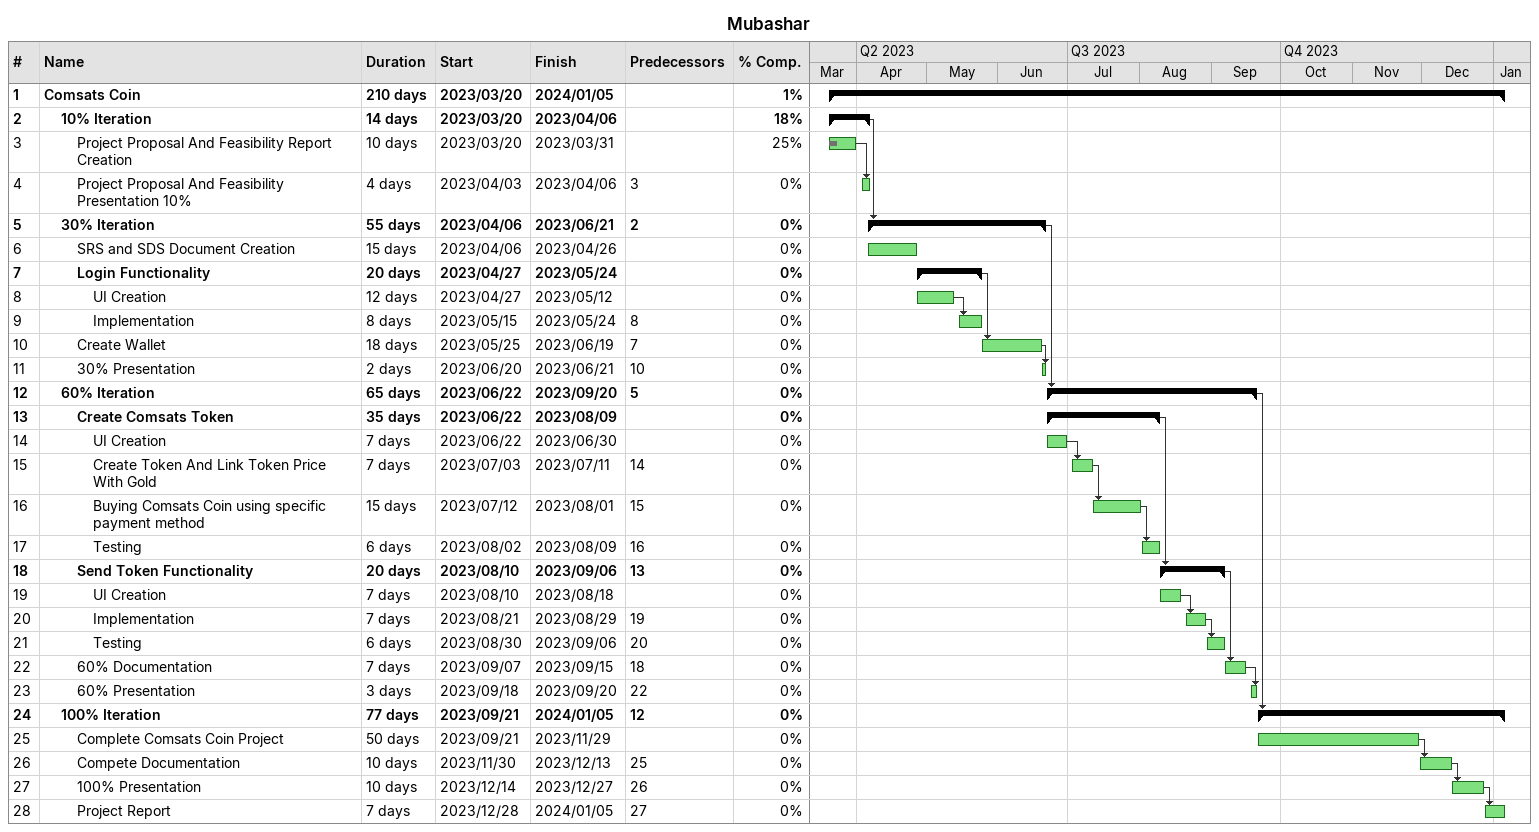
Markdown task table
Mubashar

| ID | Level | Task | Duration | Start | Finish | Predecessors | % complete |
|---|---|---|---|---|---|---|---|
| 1 | 1 | **Comsats Coin** | 210d | 2023-03-20 | 2024-01-05 |  | 1 |
| 2 | 2 | **10% Iteration** | 14d | 2023-03-20 | 2023-04-06 |  | 18 |
| 3 | 3 | Project Proposal And Feasibility Report Creation | 10d | 2023-03-20 | 2023-03-31 |  | 25 |
| 4 | 3 | Project Proposal And Feasibility Presentation 10% | 4d | 2023-04-03 | 2023-04-06 | 3 | 0 |
| 5 | 2 | **30% Iteration** | 55d | 2023-04-06 | 2023-06-21 | 2 | 0 |
| 6 | 3 | SRS and SDS Document Creation | 15d | 2023-04-06 | 2023-04-26 |  | 0 |
| 7 | 3 | **Login Functionality** | 20d | 2023-04-27 | 2023-05-24 |  | 0 |
| 8 | 4 | UI Creation | 12d | 2023-04-27 | 2023-05-12 |  | 0 |
| 9 | 4 | Implementation | 8d | 2023-05-15 | 2023-05-24 | 8 | 0 |
| 10 | 3 | Create Wallet | 18d | 2023-05-25 | 2023-06-19 | 7 | 0 |
| 11 | 3 | 30% Presentation | 2d | 2023-06-20 | 2023-06-21 | 10 | 0 |
| 12 | 2 | **60% Iteration** | 65d | 2023-06-22 | 2023-09-20 | 5 | 0 |
| 13 | 3 | **Create Comsats Token** | 35d | 2023-06-22 | 2023-08-09 |  | 0 |
| 14 | 4 | UI Creation | 7d | 2023-06-22 | 2023-06-30 |  | 0 |
| 15 | 4 | Create Token And Link Token Price With Gold | 7d | 2023-07-03 | 2023-07-11 | 14 | 0 |
| 16 | 4 | Buying Comsats Coin using specific payment method | 15d | 2023-07-12 | 2023-08-01 | 15 | 0 |
| 17 | 4 | Testing | 6d | 2023-08-02 | 2023-08-09 | 16 | 0 |
| 18 | 3 | **Send Token Functionality** | 20d | 2023-08-10 | 2023-09-06 | 13 | 0 |
| 19 | 4 | UI Creation | 7d | 2023-08-10 | 2023-08-18 |  | 0 |
| 20 | 4 | Implementation | 7d | 2023-08-21 | 2023-08-29 | 19 | 0 |
| 21 | 4 | Testing | 6d | 2023-08-30 | 2023-09-06 | 20 | 0 |
| 22 | 3 | 60% Documentation | 7d | 2023-09-07 | 2023-09-15 | 18 | 0 |
| 23 | 3 | 60% Presentation | 3d | 2023-09-18 | 2023-09-20 | 22 | 0 |
| 24 | 2 | **100% Iteration** | 77d | 2023-09-21 | 2024-01-05 | 12 | 0 |
| 25 | 3 | Complete Comsats Coin Project | 50d | 2023-09-21 | 2023-11-29 |  | 0 |
| 26 | 3 | Compete Documentation | 10d | 2023-11-30 | 2023-12-13 | 25 | 0 |
| 27 | 3 | 100% Presentation | 10d | 2023-12-14 | 2023-12-27 | 26 | 0 |
| 28 | 3 | Project Report | 7d | 2023-12-28 | 2024-01-05 | 27 | 0 |
